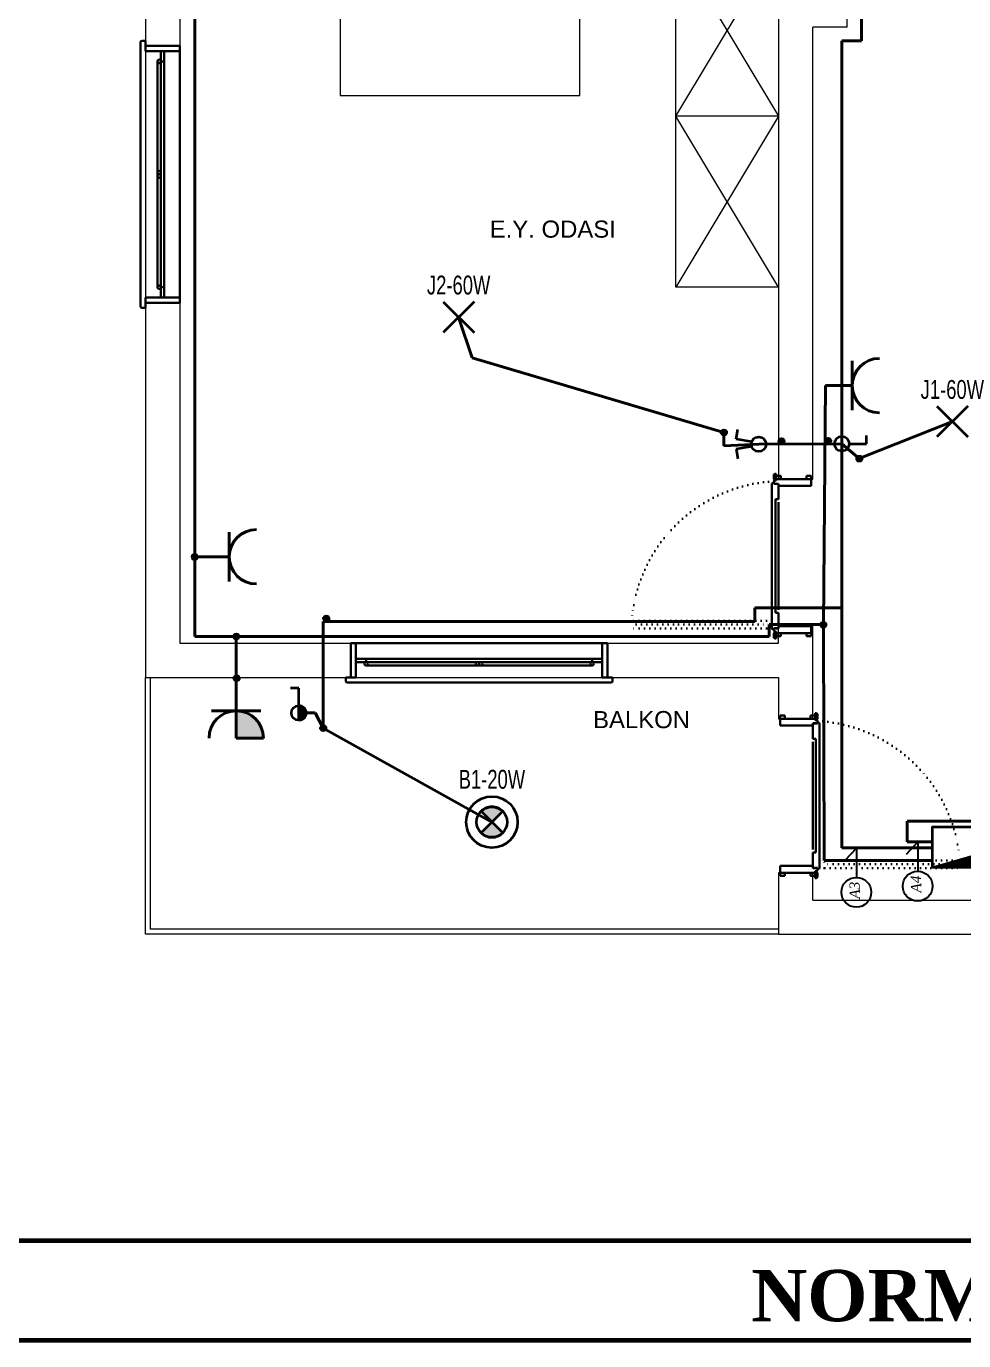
# Model space of a CAD drawing. Header units: millimetres. Extents: x -4521 to 20262, y 301 to 3092.
# Drawn here: x 1768 to 2316, y 572 to 1340 of the extents above; entities that cross this region are included whole.
import ezdxf
from ezdxf.enums import TextEntityAlignment as Align

# ---------------------------------------------------------------- set-up
doc = ezdxf.new("R2010")
doc.units = ezdxf.units.MM
for name, pattern in [('ACAD_ISO07W100', [3, 0, -3]), ('CONTINOUS', [0]), ('CONTINU', [0])]:
    doc.linetypes.add(name, pattern=pattern)
for name, color, linetype, lineweight in [('Ana Kolon Hattı', 11, 'Continuous', 60), ('Aydınlatma', 4, 'CONTINOUS', 35), ('Aydınlatma Hattı', 1, 'Continuous', 40), ('Aydınlatma_', 3, 'Continuous', 40), ('genell', 4, 'Continuous', 25), ('Kapılar', 192, 'Continuous', 30), ('Mimari Balkon', 21, 'Continuous', 20), ('Mimari Plan', 70, 'Continuous', 20), ('Pencereler', 120, 'Continuous', 30), ('Priz', 6, 'CONTINOUS', 40), ('Priz Hattı', 2, 'Continuous', 40), ('Tefriş Planı', 9, 'Continuous', 20), ('Yazılar', 4, 'Continuous', 30), ('Yazılar(Oda Yazıları)', 4, 'Continuous', 30)]:
    doc.layers.add(name, color=color, linetype=linetype, lineweight=lineweight)
doc.styles.add('Grupcad', font='arial.ttf', dxfattribs={"width": 0.7})
doc.styles.add('Kablo Kesit Yazıları', font='timesi.ttf', dxfattribs={"height": 25})
doc.styles.add('Oda Yazıları', font='arial.ttf', dxfattribs={"height": 10})
doc.styles.add('Proje Pafta Yazıları', font='timesbd.ttf', dxfattribs={"height": 30})

# ---------------------------------------------------------------- blocks, each defined once
blk = doc.blocks.new("90'lik kasalı kapı")
at = {"linetype": 'ACAD_ISO07W100'}
for p, q in [((-1.350295063210069, 3.984754687546229), (-1.350295063210069, 85.88475468754586)), ((3.149704936789931, 3.984754687546229), (3.149704936789931, 85.88475468754586)), ((0.8997049367899308, 83.18475468754514), (0.8997049367899308, 6.684754687545137)), ((-1.350295063210069, 6.684754687545137), (3.149704936789931, 6.684754687545137))]:
    blk.add_line(p, q, dxfattribs=at)
for p, q in [((-7.179685917581082, 2.25), (-6.729685917576717, 2.700000000000728)), ((-7.179685917581082, 1.395000000004075), (-7.179685917581082, 2.25)), ((-3.579685917582538, 1.395000000004075), (-7.179685917581082, 1.395000000004075)), ((-6.729685917576717, 2.700000000000728), (-4.029685917579627, 2.700000000000728)), ((-4.049999999995634, 1.350000000000364), (-5.849999999998545, 1.350000000000364)), ((-5.849999999998545, 1.350000000000364), (-5.849999999998545, -1.349999999998545)), ((-4.049999999995634, 1.350000000000364), (-4.049999999995634, -1.349999999998545)), ((-3.129685917578172, 1.350000000000364), (-4.049999999995634, 1.350000000000364)), ((-4.029685917579627, 2.700000000000728), (-3.579685917582538, 2.25)), ((-3.579685917582538, 2.25), (-3.579685917582538, 1.395000000004075)), ((-2.679685917581082, 2.700000000000728), (-3.129685917578172, 2.25)), ((-3.129685917578172, 2.25), (-3.129685917578172, 1.350000000000364)), ((-1.349999999998545, 2.700000000000728), (-2.679685917581082, 2.700000000000728)), ((-1.800295063214435, 3.205331824141467), (-1.350295063210069, 3.984754687546229)), ((-1.800295063214435, 2.75533182414074), (-1.800295063214435, 3.205331824141467)), ((-1.800295063214435, 2.75533182414074), (-1.183748148090672, 2.754807913781406)), ((-1.350295063210069, 3.984754687546229), (83.29710581310792, 3.984754687546229)), ((-1.349999999998545, 0), (-1.349999999998545, 2.700000000000728)), ((0, 0), (-1.349999999998545, 0)), ((-1.183748148090672, 2.754807913781406), (-1.183748148090672, 0.05533182414183102)), ((7.816251851894776, 0.05533182414183102), (-1.183748148090672, 0.05533182414183102)), ((0, -19.04999999998654), (0, 0)), ((74.25, 1.855331824141103), (7.816251851894776, 1.855331824141103)), ((7.816251851894776, 0.05533182414183102), (7.816251851894776, 1.855331824141103)), ((72.45000000000437, 0.05533182414183102), (9.616251851897687, 0.05533182414183102)), ((74.25, 0.05929717760227504), (74.25, 1.855331824141103)), ((80.54970493679139, 0.05533182414183102), (74.25, 0.05533182414183102)), ((83.18462362643186, 0.05508602430745668), (80.54970493679139, 0.05533182414183102)), ((81.90000000000146, 0), (83.25, 0)), ((81.90000000000146, -19.04999999998654), (81.90000000000146, 0)), ((83.74710581310501, 2.75533182414074), (83.18462362643186, 2.75533182414074)), ((83.18462362643186, 0.05508602430745668), (83.18462362643186, 2.75533182414074)), ((83.25, 2.700000000000728), (84.64710581310646, 2.700000000000728)), ((83.25, 0), (83.25, 2.700000000000728)), ((83.29710581310792, 3.984754687546229), (83.74710581310501, 3.205331824141467)), ((83.74710581310501, 3.205331824141467), (83.74710581310501, 2.75533182414074)), ((84.64710581310646, 2.700000000000728), (85.09710581310355, 2.25)), ((85.09710581310355, 2.25), (85.09710581310355, 1.350000000000364)), ((85.09710581310355, 1.350000000000364), (85.95000000000437, 1.350000000000364)), ((85.92968591758108, 2.700000000000728), (85.47968591758399, 2.25)), ((85.47968591758399, 2.25), (85.47968591758399, 1.395000000004075)), ((85.47968591758399, 1.395000000004075), (89.07968591758254, 1.395000000004075)), ((88.62968591758545, 2.700000000000728), (85.92968591758108, 2.700000000000728)), ((85.95000000000437, 1.350000000000364), (87.75, 1.350000000000364)), ((85.95000000000437, 1.350000000000364), (85.95000000000437, -1.349999999998545)), ((87.75, 1.350000000000364), (87.75, -1.349999999998545)), ((89.07968591758254, 2.25), (88.62968591758545, 2.700000000000728)), ((89.07968591758254, 1.395000000004075), (89.07968591758254, 2.25)), ((-5.849999999998545, -1.349999999998545), (-4.049999999995634, -1.349999999998545)), ((-4.049999999995634, -16.34999999998581), (-4.049999999995634, -1.349999999998545)), ((-4.049999999995634, -1.349999999998545), (-4.049999999995634, -16.34999999998581)), ((87.75, -1.349999999998545), (85.95000000000437, -1.349999999998545)), ((85.95000000000437, -16.34999999998581), (85.95000000000437, -1.349999999998545)), ((-5.849999999998545, -19.04999999998654), (-5.849999999998545, -16.34999999998581)), ((-5.849999999998545, -16.34999999998581), (-4.049999999995634, -16.34999999998581)), ((-4.049999999995634, -19.04999999998654), (-5.849999999998545, -19.04999999998654)), ((-4.049999999995634, -16.34999999998581), (-4.049999999995634, -19.04999999998654)), ((-4.049999999995634, -19.04999999998654), (0, -19.04999999998654)), ((85.95000000000437, -19.04999999998654), (81.90000000000146, -19.04999999998654)), ((85.95000000000437, -16.34999999998581), (85.95000000000437, -19.04999999998654)), ((87.75, -16.34999999998581), (85.95000000000437, -16.34999999998581)), ((85.95000000000437, -19.04999999998654), (87.75, -19.04999999998654)), ((87.75, -19.04999999998654), (87.75, -16.34999999998581))]:
    blk.add_line(p, q)
blk.add_arc((-3.766153963966644, -2.405334450077135), 88.56053830156274, 3.304817060447128, 85.52110468428775, dxfattribs=at)
blk = doc.blocks.new("pencere (çift kanatlı 150cm'lik)")
for p, q in [((-78, 20), (-78, 22)), ((-78, 20), (-75, 20)), ((-77, 23), (77, 23)), ((-75, 0), (-75, 20)), ((-75, 20), (-72, 20)), ((-72, 20), (-72, 0)), ((72, 20), (72, 0)), ((78, 20.00000000000045), (72, 20)), ((75, 20), (75, 0)), ((78, 22), (78, 20.00000000000045)), ((-72, 11), (72, 11)), ((-72, 9), (72, 9)), ((-66, 13.00000000000023), (66, 13)), ((-66, 11), (-66, 9)), ((66, 9), (66, 11)), ((75, 0), (-75, 0))]:
    blk.add_line(p, q)
for centre in [(-66, 12), (-1, 12), (1, 12), (66, 12)]:
    blk.add_circle(centre, 1)
for centre, start, end in [((-77, 22), 90, 180), ((77, 22), 0, 90)]:
    blk.add_arc(centre, 1, start, end)
blk = doc.blocks.new('yatak 200-140 çift kişi')
for p, q in [((-70, 200), (-70, 10)), ((70, 200), (-70, 200)), ((70, 10), (70, 200)), ((-20, 55), (-70, 105)), ((20, 55), (70, 105)), ((70, 55), (-70, 55)), ((-60, 0), (60, 0))]:
    blk.add_line(p, q)
for points in [[(-6.161876732687233, 20.22980103944974, -0.414213562373095), (-16.16187673268723, 10.22980103944974), (-47.59417968177149, 10.22980103944974, -0.414213562373095), (-57.59417968177149, 20.22980103944974), (-57.59417968177149, 31.12831578293844, -0.414213562373095), (-47.59417968177149, 41.12831578293844), (-16.16187673268723, 41.12831578293844, -0.414213562373095), (-6.161876732687233, 31.12831578293844)], [(58.16711918697547, 20.22980103944974, -0.414213562373095), (48.16711918697547, 10.22980103944974), (16.73481623789121, 10.22980103944974, -0.414213562373095), (6.734816237891209, 20.22980103944974), (6.734816237891209, 31.12831578293844, -0.414213562373095), (16.73481623789121, 41.12831578293844), (48.16711918697547, 41.12831578293844, -0.414213562373095), (58.16711918697547, 31.12831578293844)]]:
    blk.add_lwpolyline(points, format="xyb", close=True)
for centre, start, end in [((-60, 10), 180, 270), ((60, 10), 270, 0)]:
    blk.add_arc(centre, 10, start, end)
blk = doc.blocks.new('dolap dört kapılı 200cm')
for p, q in [((-100, 0), (100, 0)), ((-100, -60), (-100, 0)), ((0, -60), (-100, 0)), ((-100, -60), (0, 0)), ((0, -60), (0, 0)), ((0, 0), (100, -60)), ((100, 0), (0, -60)), ((100, 0), (100, -60)), ((100, -60), (-100, -60))]:
    blk.add_line(p, q)
blk = doc.blocks.new('SEBEKE PRIZI x1')
at = {"layer": 'Priz', "color": 6, "linetype": 'CONTINU'}
blk.add_line((-14.41200000001118, -7.275957614183426e-11), (14.41200000001118, -1.455191522836685e-11), dxfattribs=at)
blk.add_arc((0, 15.91199999999662), 15.91200000000016, 180, 0, dxfattribs=at)
blk = doc.blocks.new('PRIZ1_ETANŞ')
at = {"layer": 'Priz', "linetype": 'CONTINU'}
blk.add_hatch(color=256, dxfattribs=at).paths.add_polyline_path([(2.91038304567337e-11, 0), (15.91199999999662, -1.455191522836685e-11), (15.91200000002573, 15.91200000002573, 0.4142135623736308)])
for p, q in [((15.91200000002573, 15.91200000002573), (15.91199999999662, -1.455191522836685e-11)), ((-4.365574568510056e-11, 14.41200000004028), (1.455191522836685e-11, -14.41199999998207)), ((-1.455191522836685e-11, 0), (15.91199999999662, -1.455191522836685e-11))]:
    blk.add_line(p, q, dxfattribs=at)
blk.add_arc((15.91200000002573, 2.91038304567337e-11), 15.91200000000016, 90, 270, dxfattribs=at)
blk = doc.blocks.new('J1-20W')
at = {"layer": 'Aydınlatma', "color": 1, "linetype": 'CONTINU'}
for p, q in [((9, 9), (-9, -9)), ((-9, 9), (9, -9))]:
    blk.add_line(p, q, dxfattribs=at)
at = {"layer": 'Aydınlatma', "linetype": 'CONTINU', "style": 'Grupcad', "width": 0.7, "flags": 8}
blk.add_attdef('J1-20W', text='', height=11, dxfattribs=at).set_placement((0, 18.74764386721654), align=Align.MIDDLE_CENTER)
blk = doc.blocks.new('B1-20W')
at = {"layer": 'Aydınlatma', "linetype": 'CONTINU'}
h = blk.add_hatch(color=1, dxfattribs=at)
edge = h.paths.add_edge_path()
edge.add_arc((-1.164153218269348e-10, 1.891748979687691e-10), 8.90954544273853, 44.99999999941044, 135.0000000005896)
edge.add_line((-6.300000000046566, 6.299999999959255), (6.300000000046566, -6.30000000007567))
edge.add_arc((-1.164153218269348e-10, -1.891748979687691e-10), 8.90954544273853, 224.9999999994104, 315.0000000005896, ccw=False)
edge.add_line((-6.299999999930151, -6.299999999959255), (6.299999999930151, 6.299999999959255))
at = {"layer": 'Aydınlatma', "color": 1, "linetype": 'CONTINU'}
for p, q in [((-6.300000000046566, 6.299999999959255), (6.300000000046566, -6.30000000007567)), ((6.299999999930151, 6.299999999959255), (-6.299999999930151, -6.299999999959255))]:
    blk.add_line(p, q, dxfattribs=at)
at = {"layer": 'Aydınlatma', "color": 4, "linetype": 'CONTINU'}
blk.add_circle((-2.91038304567337e-11, -2.91038304567337e-11), 15, dxfattribs=at)
at = {"layer": 'Aydınlatma', "color": 1, "linetype": 'CONTINU'}
blk.add_circle((0, -2.91038304567337e-11), 8.909545442950497, dxfattribs=at)
for centre, start, end in [((-1.164153218269348e-10, 1.891748979687691e-10), 44.99999999928148, 135.0000000007185), ((-1.164153218269348e-10, -1.891748979687691e-10), 224.9999999992815, 315.0000000007185)]:
    blk.add_arc(centre, 8.90954544273853, start, end, dxfattribs=at)
at = {"layer": 'Aydınlatma', "linetype": 'CONTINU', "style": 'Grupcad', "width": 0.7, "flags": 8}
blk.add_attdef('B1-20W', text='', height=11, dxfattribs=at).set_placement((-2.91038304567337e-11, 24.9999999999709), align=Align.MIDDLE_CENTER)
blk = doc.blocks.new('ETANJ NORMAL ANAHTAR')
at = {"layer": 'Aydınlatma', "linetype": 'CONTINU'}
h = blk.add_hatch(color=6, dxfattribs=at)
edge = h.paths.add_edge_path()
edge.add_arc((0.1009990924794693, 4.317241957280203), 4.318423199997049, 270, 450)
edge.add_line((0.1009990924794693, 8.635665157271433), (0.1009990924794693, -0.00118124271830311))
at = {"layer": 'Aydınlatma', "color": 6, "linetype": 'CONTINU'}
for p, q in [((0.1009990924794693, 18.75867940577155), (-4.762208626692882, 18.75867940577155)), ((0.1009990924794693, 8.635665157285985), (0.1009990924794693, 18.75867940577155)), ((0.1009990924794693, -0.001181242725579068), (0.1009990924794693, 8.635665157271433))]:
    blk.add_line(p, q, dxfattribs=at)
blk.add_circle((0.1009990924794693, 4.317241957280203), 4.318423200000162, dxfattribs=at)
blk.add_arc((0.1009990924794693, 4.317241957280203), 4.318423199997049, 270, 90, dxfattribs=at)
blk = doc.blocks.new('KOMUTATOR ANAHTAR')
at = {"layer": 'Aydınlatma', "color": 6, "linetype": 'CONTINU'}
for p, q in [((-2.876584113124409, 17.46272058073373), (-8.55538248429366, 16.51159817440202)), ((-1.361482364300173, 8.416611178297899), (-2.876584113124409, 17.46272058073373)), ((1.361482364300173, 8.416611178297899), (2.876584113124409, 17.46272058073373)), ((2.876584113124409, 17.46272058073373), (8.55538248429366, 16.51159817440202))]:
    blk.add_line(p, q, dxfattribs=at)
blk.add_circle((0, 4.318423200005782), 4.318423200000162, dxfattribs=at)
blk = doc.blocks.new('KAT PANOSU')
at = {"layer": 'Aydınlatma', "linetype": 'CONTINU'}
h = blk.add_hatch(dxfattribs=at)
h.set_pattern_fill('ANSI31', color=2)
h.set_pattern_definition([(45, (274.5771019925305, -113244.4411191259), (-0.08838834764831843, 0.08838834764831845), [])])
h.paths.add_polyline_path([(41.49600000001374, 11.86921477770375), (-41.49599999995553, -11.86921477760188), (41.49600000001374, -11.86921477760188)])
at = {"layer": 'Aydınlatma', "color": 2, "linetype": 'CONTINU'}
for p, q in [((-41.49599999995553, -11.86921477760188), (41.49600000007194, 11.8692147777183)), ((-41.49599999989732, -11.86921477754368), (41.49600000013015, 11.86921477777651)), ((-41.49599999989732, -11.86921477754368), (41.49600000013015, 11.86921477777651)), ((-41.49599999983911, -11.86921477748547), (41.49600000018836, 11.86921477783471)), ((-41.49600000001374, -11.86921477766009), (41.49600000001374, 11.86921477766009)), ((-41.49599999995553, -11.86921477760188), (41.49600000007194, 11.8692147777183))]:
    blk.add_line(p, q, dxfattribs=at)
for points in [[(-41.49599999995553, -11.86921477760188), (-41.49599999995553, 11.8692147777183), (41.49600000001374, 11.8692147777183), (41.49600000001374, -11.86921477760188)], [(-41.49599999989732, -11.86921477754368), (-41.49599999989732, 11.86921477777651), (41.49600000007194, 11.86921477777651), (41.49600000007194, -11.86921477754368)], [(-41.49599999989732, -11.86921477754368), (-41.49599999989732, 11.86921477777651), (41.49600000007194, 11.86921477777651), (41.49600000007194, -11.86921477754368)], [(-41.49599999983911, -11.86921477748547), (-41.49599999983911, 11.86921477783471), (41.49600000013015, 11.86921477783471), (41.49600000013015, -11.86921477748547)], [(-41.49600000001374, -11.86921477766009), (-41.49600000001374, 11.86921477766009), (41.49599999995553, 11.86921477766009), (41.49599999995553, -11.86921477766009)], [(-41.49599999995553, -11.86921477760188), (-41.49599999995553, 11.8692147777183), (41.49600000001374, 11.8692147777183), (41.49600000001374, -11.86921477760188)]]:
    blk.add_lwpolyline(points, close=True, dxfattribs=at)
blk = doc.blocks.new('BUAT (Genel)')
at = {"linetype": 'CONTINU'}
h = blk.add_hatch(color=0, dxfattribs=at)
edge = h.paths.add_edge_path()
edge.add_arc((0, 0), 1.75, 0, 360)
at = {"color": 0, "linetype": 'CONTINU'}
blk.add_circle((0, 0), 1.75, dxfattribs=at)
blk = doc.blocks.new('NORMAL ANAHTAR')
at = {"layer": 'Aydınlatma', "color": 6, "linetype": 'CONTINU'}
for p, q in [((0, 18.75986064848257), (-4.863207719157799, 18.75986064848257)), ((0, 8.636846400011564), (0, 18.75986064848257))]:
    blk.add_line(p, q, dxfattribs=at)
blk.add_circle((0, 4.31842319999123), 4.318423200000162, dxfattribs=at)
blk = doc.blocks.new('LİNYE')
for q in [(2448.125573511109, -294.8708015907137), (2454.966550399003, -304.6860894942532)]:
    blk.add_line((2448.153933249898, -312.0064889082005), q)
blk.add_circle((2448.211785745279, -286.1634295813601), 8.707798795252144)

msp = doc.modelspace()

# ---------------------------------------------------------------- linework, layer by layer
at = {"layer": 'Ana Kolon Hattı'}
for p, q in [((-3526.781206699578, 630.4486726110695), (8397.697765964871, 630.4486726110696)), ((8397.697765964871, 572.2172398635712), (-3526.781206699578, 571.9875102521323))]:
    msp.add_line(p, q, dxfattribs=at)
at = {"layer": 'Aydınlatma Hattı'}
for p, q in [((2256.620416500373, 1366.406246700568), (2256.620416500373, 1331.333495929903)), ((2256.620416500373, 1331.333495929903), (2245.049914690637, 1331.333495929903)), ((2245.049914690637, 1096.00159616282), (2245.049914690637, 1331.333495929903)), ((2021.09310671148, 1170), (2028.983918346778, 1146.3108343161)), ((2028.983918346778, 1146.3108343161), (2176.126366311131, 1102.622642428782)), ((2255.264141856343, 1087.311728280016), (2309.623529630989, 1109)), ((2176.126366311131, 1102.622642428782), (2176.126366311131, 1094.866522863755)), ((2176.126366311131, 1094.866522863755), (2196.491234304194, 1095.754597292529)), ((2196.491234304194, 1095.754597292529), (2245.049914690637, 1096.00159616282)), ((2245.049914690637, 1096.00159616282), (2255.264141856343, 1087.311728280016)), ((2245.049914690637, 1096.00159616282), (2245.049914690637, 1000.154832761098)), ((2194.099702045009, 992.1657738234826), (2194.099702045009, 1000.168946498248)), ((2194.099702045009, 1000.168946498248), (2241.891603726879, 1000.168946498248)), ((2245.049914690637, 1000.154832761098), (2241.891603726879, 1000.154832761098)), ((2245.049914690637, 1000.154832761098), (2245.049914690637, 859.9338774419448)), ((1941.979328538036, 929.8675695193597), (1941.979328538036, 992.1657738234826)), ((1941.979328538036, 992.1657738234826), (2194.099702045009, 992.1657738234826)), ((1927.653073367464, 938.7726423873901), (1937.153219008636, 938.7726423873901)), ((1937.153219008636, 938.7726423873901), (1941.979328538036, 929.8675695193597)), ((1941.979328538036, 929.8675695193597), (2040.521687884769, 875)), ((2408.604198268673, 875.5038852936923), (2283.149280316975, 875.5038852936923)), ((2283.149280316975, 875.5038852936923), (2283.149280316975, 863.3955360089276)), ((2283.149280316975, 863.3955360089276), (2297.943137048824, 863.3955360089276)), ((2245.049914690637, 859.9338774419448), (2297.943137048824, 859.9338774419448))]:
    msp.add_line(p, q, dxfattribs=at)
at = {"layer": 'Mimari Balkon'}
for points in [[(2208.057639190733, 809.448131169579), (1838.057639190734, 809.4481311695789), (1838.057639190734, 959.448131169579)], [(2208.057639190733, 812.448131169579), (1841.057639190734, 812.4481311695789), (1841.057639190734, 959.448131169579)]]:
    msp.add_lwpolyline(points, dxfattribs=at)
at = {"layer": 'Mimari Plan'}
for p, q in [((1858.057639190734, 1499.448131169579), (1858.057639190734, 979.448131169579)), ((2208.057639190734, 1499.448131169579), (2208.057639190734, 1075.398131169583)), ((2248.057639190734, 1339.448131169579), (2248.057639190734, 1359.448131169579)), ((2228.057639190734, 1075.398131169583), (2228.057639190734, 1339.448131169579)), ((2248.057639190734, 1339.448131169579), (2228.057639190734, 1339.448131169579)), ((2208.057639190734, 1075.398131169583), (2228.057639190734, 1075.398131169583)), ((2208.057639190734, 979.448131169579), (2208.057639190734, 989.448131169579)), ((2208.057639190734, 989.448131169579), (2228.057639190734, 989.448131169579)), ((2228.057639190735, 935.3981311695834), (2228.057639190734, 989.448131169579)), ((1858.057639190734, 979.448131169579), (2208.057639190734, 979.448131169579)), ((2208.057639190734, 959.4481311695791), (2208.057639190734, 935.3981311695834)), ((2208.057639190734, 935.3981311695834), (2228.057639190734, 935.3981311695834)), ((2228.057639190734, 845.3981311695834), (2208.057639190733, 845.3981311695834)), ((2208.057639190733, 845.3981311695834), (2208.057639190733, 809.448131169579)), ((2228.057639190734, 829.448131169579), (2228.057639190734, 845.3981311695834)), ((2228.057639190734, 829.448131169579), (2438.057639190734, 829.448131169579))]:
    msp.add_line(p, q, dxfattribs=at)
for points in [[(2208.057639190733, 809.448131169579), (2738.057639190734, 809.448131169579), (2738.057639190734, 1659.448131169579), (2208.057639190734, 1659.448131169579), (2208.057639190734, 1629.448131169579)], [(2208.057639190734, 1549.448131169579), (2208.057639190734, 1519.448131169579), (1838.057639190734, 1519.448131169579), (1838.057639190734, 959.448131169579), (2208.057639190734, 959.4481311695791)]]:
    msp.add_lwpolyline(points, dxfattribs=at)
at = {"layer": 'Priz', "linetype": 'CONTINU'}
for p, q in [((2251.09310671148, 1130), (2235.533977409177, 1130)), ((1887.005106711425, 1030.000000000032), (1871.445977409123, 1030.000000000032)), ((1891.09310671148, 940.0000000000256), (1891.09310671148, 955.5591293023282))]:
    msp.add_line(p, q, dxfattribs=at)
at = {"layer": 'Priz Hattı'}
for p, q in [((1866.886403302808, 1493.304534138948), (1866.886403302808, 1029.119932964884)), ((2235.533977409177, 1130), (2234.417940319967, 990.3478361063691)), ((1871.445977409123, 1030.000000000032), (1866.886403302808, 1030.000000000032)), ((1866.886403302808, 1030.000000000032), (1866.886403302808, 983.3801922113853)), ((1866.886403302808, 983.3801922113853), (1891.739126417342, 983.3801922113853)), ((1891.09310671148, 955.5591293023282), (1891.09310671148, 983.3801922113854)), ((1891.09310671148, 983.3801922113853), (2202.555671909322, 983.3801922113853)), ((2202.555671909322, 983.3801922113853), (2202.555671909322, 990.3478361063691)), ((2202.555671909322, 990.3478361063691), (2234.417940319967, 990.3478361063691)), ((2234.417940319967, 990.3478361063691), (2234.742393878279, 852.597836106369)), ((2234.742393878279, 852.597836106369), (2297.943137048765, 852.597836106369))]:
    msp.add_line(p, q, dxfattribs=at)

# ---------------------------------------------------------------- block references
at = {"rotation": 180}
for p in [(4737.569039331709, 551.4004186593918), (4701.727901545923, 547.8115596916671)]:
    msp.add_blockref('LİNYE', p, dxfattribs=at)
at = {"layer": 'Aydınlatma', "linetype": 'CONTINU'}
ref = msp.add_blockref('J1-20W', (2021.09310671148, 1170), dxfattribs=at)
ref.add_attrib('J1-20W', 'J2-60W', dxfattribs={"layer": 'Aydınlatma_', "color": 4, "linetype": 'CONTINU', "height": 11, "style": 'Grupcad', "width": 0.7}).set_placement((2021.09310671148, 1188.747643867217), align=Align.MIDDLE_CENTER)
ref = msp.add_blockref('J1-20W', (2309.623529630989, 1109), dxfattribs=at)
ref.add_attrib('J1-20W', 'J1-60W', dxfattribs={"layer": 'Aydınlatma_', "color": 4, "linetype": 'CONTINU', "height": 11, "style": 'Grupcad', "width": 0.7}).set_placement((2309.623529630989, 1127.747643867217), align=Align.MIDDLE_CENTER)
for name, p, rotation in [('KOMUTATOR ANAHTAR', (2200.8096575042, 1095.754597292529), 90), ('NORMAL ANAHTAR', (2240.731491490646, 1096.00159616282), 270)]:
    msp.add_blockref(name, p, dxfattribs=dict(at, rotation=rotation))
for name, p in [('ETANJ NORMAL ANAHTAR', (1927.552074274985, 934.4554004301099)), ('KAT PANOSU', (2339.439137048779, 860.2982964741605))]:
    msp.add_blockref(name, p, dxfattribs=at)
at = {"layer": 'Aydınlatma_', "linetype": 'CONTINU'}
ref = msp.add_blockref('B1-20W', (2040.521687884769, 875.0000000000291), dxfattribs=at)
ref.add_attrib('B1-20W', 'B1-20W', dxfattribs={"color": 4, "linetype": 'Continuous', "height": 11, "style": 'Grupcad', "width": 0.7}).set_placement((2040.52168788474, 900), align=Align.MIDDLE_CENTER)
at = {"layer": 'genell', "linetype": 'CONTINU'}
for p in [(2176.126366311131, 1102.622642428782), (2209.807639190734, 1097.5634310359), (2237.011879621974, 1097.701808285862), (2255.264141856343, 1087.311728280016), (1866.855673119549, 1029.901050141674), (1943.729328538036, 993.9157738234826), (2234.225548551505, 990.2626274939867), (1891.212538858264, 983.4173021878014), (1891.326573241851, 959.0306038984745), (1941.979328538036, 929.8675695193597)]:
    msp.add_blockref('BUAT (Genel)', p, dxfattribs=at)
at = {"layer": 'Kapılar', "rotation": 90}
msp.add_blockref("90'lik kasalı kapı", (2208.057639190734, 989.448131169579), dxfattribs=at)
at = {"layer": 'Kapılar', "xscale": -1, "rotation": 270}
msp.add_blockref("90'lik kasalı kapı", (2228.057639190734, 849.448131169579), dxfattribs=at)
at = {"layer": 'Pencereler'}
for p, rotation in [((1858.057639190734, 1253.448131169579), 89.99999999999999), ((2033.057639190734, 979.448131169579), 180)]:
    msp.add_blockref("pencere (çift kanatlı 150cm'lik)", p, dxfattribs=dict(at, rotation=rotation))
at = {"layer": 'Priz', "linetype": 'CONTINU', "rotation": 270}
for name, p in [('SEBEKE PRIZI x1', (2251.093106711538, 1130.000000000032)), ('SEBEKE PRIZI x1', (1887.005106711484, 1030.000000000064)), ('PRIZ1_ETANŞ', (1891.093106711451, 940.0000000000256))]:
    msp.add_blockref(name, p, dxfattribs=at)
at = {"layer": 'Tefriş Planı'}
for name, p, rotation in [('yatak 200-140 çift kişi', (2021.869065712581, 1499.448131169579), 180), ('dolap dört kapılı 200cm', (2148.057639190735, 1287.423131169582), 90.0000000000002)]:
    msp.add_blockref(name, p, dxfattribs=dict(at, rotation=rotation))

# ---------------------------------------------------------------- texts
at = {"style": 'Kablo Kesit Yazıları'}
for s, p in [('A3', (2255.651870785285, 830.1718482600845)), ('A4', (2291.493008571071, 833.7607072278092))]:
    msp.add_text(s, height=5.999999999999999, rotation=90.91612699037204, dxfattribs=at).set_placement(p)
at = {"layer": 'Yazılar', "style": 'Proje Pafta Yazıları'}
msp.add_text('       NORMAL KAT PLAN    ÖLÇEK = 1/50', height=30, dxfattribs=at).set_placement((2112.78515799968, 583.3879673566385))
at = {"layer": 'Yazılar(Oda Yazıları)', "char_height": 10, "attachment_point": 5, "style": 'Oda Yazıları'}
for s, insert in [('E.Y. ODASI', (2076.109722672964, 1221.351458442471)), ('BALKON', (2127.971242443434, 934.7903592089076))]:
    msp.add_mtext_dynamic_manual_height_columns(s, width=116.4608594961701, gutter_width=50, heights=[0], dxfattribs=dict(at, insert=insert))

doc.saveas('drawing.dxf')
